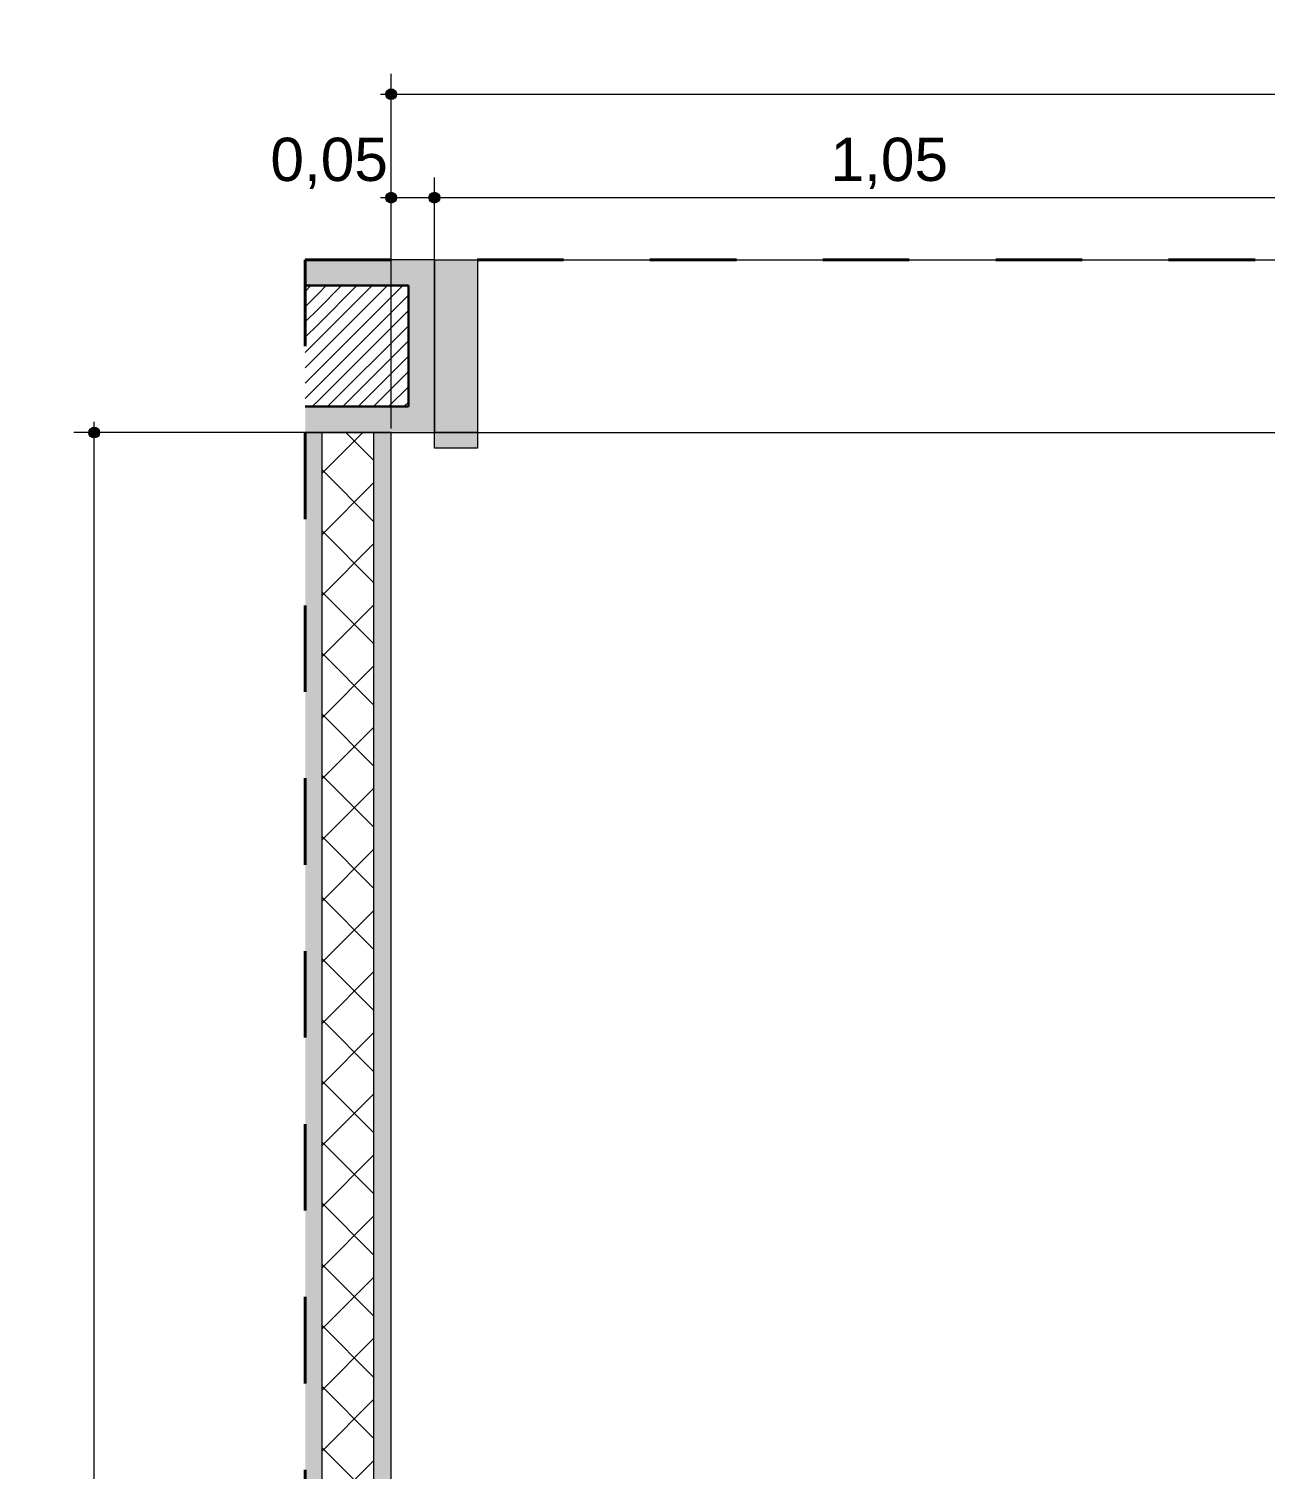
# Model space of a CAD drawing. Header units: metres. Extents: x -1.9 to 95.3, y -2.2 to 2.5.
# Drawn here: x -1.897 to -0.467, y 0.826 to 2.492 of the extents above; entities that cross this region are included whole.
import ezdxf

# ---------------------------------------------------------------- set-up
doc = ezdxf.new("R2010")
doc.units = ezdxf.units.M
doc.header["$MEASUREMENT"] = 0
doc.linetypes.add('Dashed', pattern=[0.035, 0.0225, -0.0125])
for name, color, linetype, lineweight in [('0_Caneta_No__1', 7, 'Continuous', 40), ('PAREDE CONSTRUIR_Caneta_No__241', 7, 'Continuous', 13), ('PAREDE CONSTRUIR_Caneta_No__255', 255, 'Continuous', 0), ('PAREDE CONSTRUIR_Caneta_No__3', 7, 'Continuous', 30), ('PAREDE CONSTRUIR_Caneta_No__83', 84, 'Continuous', 0), ('PAREDE CONSTRUIR_Caneta_No__91', 255, 'Continuous', 0), ('PAREDE CONSTRUIR_Caneta_No__98', 7, 'Continuous', 0)]:
    doc.layers.add(name, color=color, linetype=linetype, lineweight=lineweight)
doc.layers.add('0_Caneta_No__25', color=7, linetype='Continuous', lineweight=13, true_color=0x982312)
doc.layers.add('PAREDE CONSTRUIR_Caneta_No__97', color=7, linetype='Continuous', lineweight=13, true_color=0x6b6b6b)
doc.styles.add('GENERATED_STYLE_1', font='arial.ttf')
doc.dimstyles.new('GENERATED_STYLE__1', dxfattribs={"dimtxt": 0.05, "dimasz": 0.02375, "dimexe": 0.18, "dimexo": 0.267183, "dimgap": 0, "dimtad": 1, "dimtih": 1, "dimtoh": 1, "dimzin": 0, "dimdsep": 46, "dimtxsty": 'GENERATED_STYLE_1', "dimblk": 'ARROWHEAD_11', "dimblk1": 'ARROWHEAD_11', "dimblk2": 'ARROWHEAD_11', "dimcen": 0.09, "dimclrd": 256, "dimclre": 256, "dimclrt": 256, "dimadec": 0, "dimazin": 0, "dimtfac": 1, "dimtdec": 4, "dimtmove": 0, "dimatfit": 3, "dimfxl": 0, "dimtolj": 1, "dimtzin": 0, "dimarcsym": 0})
doc.dimstyles.new('GENERATED_STYLE__2', dxfattribs={"dimtxt": 0.05, "dimasz": 0.02375, "dimexe": 0.18, "dimexo": 0.267183, "dimgap": 0, "dimtad": 1, "dimzin": 0, "dimdsep": 46, "dimtxsty": 'GENERATED_STYLE_1', "dimblk": 'ARROWHEAD_11', "dimblk1": 'ARROWHEAD_11', "dimblk2": 'ARROWHEAD_11', "dimcen": 0.09, "dimclrd": 256, "dimclre": 256, "dimclrt": 256, "dimadec": 0, "dimazin": 0, "dimtfac": 1, "dimtdec": 4, "dimtmove": 0, "dimatfit": 3, "dimfxl": 0, "dimtolj": 1, "dimtzin": 0, "dimarcsym": 0})
pattern_1 = [(45, (0, 0), (-0.008838835, 0.008838835), [])]

# ---------------------------------------------------------------- blocks, each defined once
blk = doc.blocks.new('*D1')
at = {"layer": '0_Caneta_No__25', "linetype": 'Continuous', "lineweight": 13, "true_color": 0x982312}
for points in [[(-1.4839, 2.2968), (-1.4834, 2.2944), (-1.482, 2.2924), (-1.48, 2.291), (-1.4776, 2.2906), (-1.4752, 2.291), (-1.4732, 2.2924), (-1.4718, 2.2944), (-1.4714, 2.2968), (-1.4718, 2.2992), (-1.4732, 2.3012), (-1.4752, 2.3026), (-1.4776, 2.3031), (-1.48, 2.3026), (-1.482, 2.3012), (-1.4834, 2.2992)], [(-1.4339, 2.2968), (-1.4334, 2.2944), (-1.432, 2.2924), (-1.43, 2.291), (-1.4276, 2.2906), (-1.4252, 2.291), (-1.4232, 2.2924), (-1.4218, 2.2944), (-1.4214, 2.2968), (-1.4218, 2.2992), (-1.4232, 2.3012), (-1.4252, 2.3026), (-1.4276, 2.3031), (-1.43, 2.3026), (-1.432, 2.3012), (-1.4334, 2.2992)]]:
    blk.add_hatch(color=24, dxfattribs=at).paths.add_polyline_path(points)
at = {"layer": '0_Caneta_No__25', "color": 24, "linetype": 'Continuous', "lineweight": 13, "true_color": 0x982312}
for p, q in [((-1.4776, 2.3031), (-1.4776, 2.3203)), ((-1.4276, 2.3031), (-1.4276, 2.3203)), ((-1.4901, 2.2968), (-1.4839, 2.2968)), ((-1.4776, 2.0296), (-1.4776, 2.2906)), ((-1.4714, 2.2968), (-1.4339, 2.2968)), ((-1.4276, 2.0296), (-1.4276, 2.2906))]:
    blk.add_line(p, q, dxfattribs=at)
for centre in [(-1.4776, 2.2968), (-1.4276, 2.2968)]:
    blk.add_circle(centre, 0.00625, dxfattribs=at)
at = {"layer": '0_Caneta_No__25', "color": 24, "lineweight": 13, "true_color": 0x982312, "insert": (-1.6173, 2.3068), "char_height": 0.05, "attachment_point": 7, "style": 'GENERATED_STYLE_1'}
blk.add_mtext('\\A1;{\\pql;\\fArial|b0|i0|c0|p0;\\W1.000000;0,05}', dxfattribs=at)
blk = doc.blocks.new('ARROWHEAD_11')
at = {"color": 0, "linetype": 'Continuous', "lineweight": 0}
blk.add_line((0, 0), (-1, 0), dxfattribs=at)
at = {"color": 0, "linetype": 'Continuous', "lineweight": 0, "const_width": 0.25, "flags": 128}
blk.add_lwpolyline([(-0.125, 0, 1), (0.125, 0, 1)], format="xyb", close=True, dxfattribs=at)
blk = doc.blocks.new('*D3')
at = {"layer": '0_Caneta_No__25', "linetype": 'Continuous', "lineweight": 13, "true_color": 0x982312}
for points in [[(-1.4339, 2.2968), (-1.4334, 2.2944), (-1.432, 2.2924), (-1.43, 2.291), (-1.4276, 2.2906), (-1.4252, 2.291), (-1.4232, 2.2924), (-1.4218, 2.2944), (-1.4214, 2.2968), (-1.4218, 2.2992), (-1.4232, 2.3012), (-1.4252, 2.3026), (-1.4276, 2.3031), (-1.43, 2.3026), (-1.432, 2.3012), (-1.4334, 2.2992)], [(-0.3839, 2.2968), (-0.3834, 2.2944), (-0.382, 2.2924), (-0.38, 2.291), (-0.3776, 2.2906), (-0.3752, 2.291), (-0.3732, 2.2924), (-0.3718, 2.2944), (-0.3714, 2.2968), (-0.3718, 2.2992), (-0.3732, 2.3012), (-0.3752, 2.3026), (-0.3776, 2.3031), (-0.38, 2.3026), (-0.382, 2.3012), (-0.3834, 2.2992)]]:
    blk.add_hatch(color=24, dxfattribs=at).paths.add_polyline_path(points)
at = {"layer": '0_Caneta_No__25', "color": 24, "linetype": 'Continuous', "lineweight": 13, "true_color": 0x982312}
for p, q in [((-1.4276, 2.3031), (-1.4276, 2.3203)), ((-0.3776, 2.3031), (-0.3776, 2.3203)), ((-1.4276, 2.0296), (-1.4276, 2.2906)), ((-1.4214, 2.2968), (-0.3839, 2.2968)), ((-0.3776, 2.0296), (-0.3776, 2.2906))]:
    blk.add_line(p, q, dxfattribs=at)
for centre in [(-1.4276, 2.2968), (-0.3776, 2.2968)]:
    blk.add_circle(centre, 0.00625, dxfattribs=at)
at = {"layer": '0_Caneta_No__25', "color": 24, "lineweight": 13, "true_color": 0x982312, "insert": (-0.9693, 2.3068), "char_height": 0.05, "attachment_point": 7, "style": 'GENERATED_STYLE_1'}
blk.add_mtext('\\A1;{\\pql;\\fArial|b0|i0|c0|p0;\\W1.000000;1,05}', dxfattribs=at)
blk = doc.blocks.new('*D5')
at = {"layer": '0_Caneta_No__25', "linetype": 'Continuous', "lineweight": 13, "true_color": 0x982312}
for points in [[(-1.4839, 2.4165), (-1.4834, 2.4141), (-1.482, 2.4121), (-1.48, 2.4108), (-1.4776, 2.4103), (-1.4752, 2.4108), (-1.4732, 2.4121), (-1.4718, 2.4141), (-1.4714, 2.4165), (-1.4718, 2.4189), (-1.4732, 2.4209), (-1.4752, 2.4223), (-1.4776, 2.4228), (-1.48, 2.4223), (-1.482, 2.4209), (-1.4834, 2.4189)], [(1.6154, 2.4165), (1.6159, 2.4141), (1.6172, 2.4121), (1.6193, 2.4108), (1.6217, 2.4103), (1.6241, 2.4108), (1.6261, 2.4121), (1.6274, 2.4141), (1.6279, 2.4165), (1.6274, 2.4189), (1.6261, 2.4209), (1.6241, 2.4223), (1.6217, 2.4228), (1.6193, 2.4223), (1.6172, 2.4209), (1.6159, 2.4189)]]:
    blk.add_hatch(color=24, dxfattribs=at).paths.add_polyline_path(points)
at = {"layer": '0_Caneta_No__25', "color": 24, "linetype": 'Continuous', "lineweight": 13, "true_color": 0x982312}
for p, q in [((-1.4776, 2.4228), (-1.4776, 2.44)), ((1.6217, 2.4228), (1.6217, 2.44)), ((-1.4901, 2.4165), (-1.4839, 2.4165)), ((-1.4714, 2.4165), (1.6154, 2.4165)), ((1.6279, 2.4165), (1.6342, 2.4165)), ((-1.4776, 2.1493), (-1.4776, 2.4103)), ((1.6217, 2.1493), (1.6217, 2.4103))]:
    blk.add_line(p, q, dxfattribs=at)
for centre in [(-1.4776, 2.4165), (1.6217, 2.4165)]:
    blk.add_circle(centre, 0.00625, dxfattribs=at)
at = {"layer": '0_Caneta_No__25', "color": 24, "lineweight": 13, "true_color": 0x982312, "insert": (0.0053, 2.4265), "char_height": 0.05, "attachment_point": 7, "style": 'GENERATED_STYLE_1'}
blk.add_mtext('\\A1;{\\pql;\\fArial|b0|i0|c0|p0;\\W1.000000;3,10}', dxfattribs=at)
blk = doc.blocks.new('*D6')
at = {"layer": '0_Caneta_No__25', "linetype": 'Continuous', "lineweight": 13, "true_color": 0x982312}
for points in [[(-1.8274, 2.025), (-1.8269, 2.0226), (-1.8256, 2.0206), (-1.8235, 2.0192), (-1.8211, 2.0187), (-1.8188, 2.0192), (-1.8167, 2.0206), (-1.8154, 2.0226), (-1.8149, 2.025), (-1.8154, 2.0274), (-1.8167, 2.0294), (-1.8188, 2.0308), (-1.8211, 2.0312), (-1.8235, 2.0308), (-1.8256, 2.0294), (-1.8269, 2.0274)], [(-1.8274, -2.025), (-1.8269, -2.0274), (-1.8256, -2.0294), (-1.8235, -2.0308), (-1.8211, -2.0312), (-1.8188, -2.0308), (-1.8167, -2.0294), (-1.8154, -2.0274), (-1.8149, -2.025), (-1.8154, -2.0226), (-1.8167, -2.0206), (-1.8188, -2.0192), (-1.8211, -2.0187), (-1.8235, -2.0192), (-1.8256, -2.0206), (-1.8269, -2.0226)]]:
    blk.add_hatch(color=24, dxfattribs=at).paths.add_polyline_path(points)
at = {"layer": '0_Caneta_No__25', "color": 24, "linetype": 'Continuous', "lineweight": 13, "true_color": 0x982312}
for p, q in [((-1.8211, 2.0312), (-1.8211, 2.0375)), ((-1.8274, 2.025), (-1.8446, 2.025)), ((-1.8211, -2.0187), (-1.8211, 2.0187)), ((-1.554, 2.025), (-1.8149, 2.025)), ((-1.8274, -2.025), (-1.8446, -2.025)), ((-1.8211, -2.0375), (-1.8211, -2.0312)), ((-1.554, -2.025), (-1.8149, -2.025))]:
    blk.add_line(p, q, dxfattribs=at)
for centre in [(-1.8211, 2.025), (-1.8211, -2.025)]:
    blk.add_circle(centre, 0.00625, dxfattribs=at)
at = {"layer": '0_Caneta_No__25', "color": 24, "lineweight": 13, "true_color": 0x982312, "insert": (-1.8311, -0.0667), "char_height": 0.05, "attachment_point": 7, "rotation": 90, "style": 'GENERATED_STYLE_1'}
blk.add_mtext('\\A1;{\\pql;\\fArial|b0|i0|c0|p0;\\W1.000000;4,05}', dxfattribs=at)

msp = doc.modelspace()

# ---------------------------------------------------------------- hatches: boundary and pattern name
at = {"layer": 'PAREDE CONSTRUIR_Caneta_No__241', "linetype": 'Continuous', "lineweight": 13}
h = msp.add_hatch(dxfattribs=at)
h.set_pattern_fill('common_brick_0001', style=0, pattern_type=2)
h.set_pattern_definition(pattern_1)
h.paths.add_polyline_path([(-1.5617, 2.195), (-1.577, 2.195), (-1.577, 2.055), (-1.5617, 2.055)])
h = msp.add_hatch(dxfattribs=at)
h.set_pattern_fill('common_brick_0001', style=0, pattern_type=2)
h.set_pattern_definition(pattern_1)
h.paths.add_polyline_path([(-1.5617, 2.055), (-1.4576, 2.055), (-1.4576, 2.195), (-1.5617, 2.195)])
at = {"layer": 'PAREDE CONSTRUIR_Caneta_No__255', "linetype": 'Continuous', "lineweight": 0}
for points in [[(-1.5576, 2.025), (-1.577, 2.025), (-1.577, 0.3277), (-1.5576, 0.3277)], [(-1.4776, -2.025), (-1.4776, 2.025), (-1.4976, 2.025), (-1.4976, -2.025)]]:
    msp.add_hatch(color=255, dxfattribs=at).paths.add_polyline_path(points)
at = {"layer": 'PAREDE CONSTRUIR_Caneta_No__83', "linetype": 'Continuous', "lineweight": 0}
h = msp.add_hatch(dxfattribs=at)
h.set_pattern_fill('Placomur_0001', color=84, style=0, pattern_type=2)
h.set_pattern_definition([(45, (0, 0), (-0.0353553, 0.0353553), []), (135, (0, 0), (0.0353553, 0.0353553), [])])
h.paths.add_polyline_path([(-1.4976, 0.3077), (-1.4976, 2.025), (-1.5576, 2.025), (-1.5576, 0.3077)])
at = {"layer": 'PAREDE CONSTRUIR_Caneta_No__91', "linetype": 'Continuous', "lineweight": 0}
for points in [[(-1.577, 2.195), (-1.5617, 2.195), (-1.5617, 2.225), (-1.577, 2.225)], [(-1.5617, 2.225), (-1.5617, 2.195), (-1.4576, 2.195), (-1.4276, 2.225)], [(-1.4576, 2.055), (-1.4276, 2.055), (-1.4276, 2.225), (-1.4576, 2.195)], [(-1.3776, 2.225), (-1.4276, 2.225), (-1.4276, 2.025), (-1.3776, 2.025)], [(-1.5617, 2.055), (-1.577, 2.055), (-1.577, 2.025), (-1.5617, 2.025)], [(-1.4276, 2.055), (-1.5617, 2.055), (-1.5617, 2.025), (-1.4276, 2.025)], [(-1.3776, 2.007), (-1.3776, 2.025), (-1.4276, 2.025), (-1.4276, 2.007)]]:
    msp.add_hatch(color=255, dxfattribs=at).paths.add_polyline_path(points)

# ---------------------------------------------------------------- linework, layer by layer
at = {"layer": '0_Caneta_No__1', "color": 7, "linetype": 'Dashed', "lineweight": 40}
msp.add_lwpolyline([(-1.577, -2.225), (1.7217, -2.225), (1.7217, 2.225), (-1.577, 2.225)], close=True, dxfattribs=at)
at = {"layer": 'PAREDE CONSTRUIR_Caneta_No__241', "color": 7, "linetype": 'Continuous', "lineweight": 13}
for p, q in [((-1.4276, 2.225), (-1.4276, 2.195)), ((-1.4276, 2.225), (-1.4276, 2.195)), ((-1.4276, 2.225), (-1.4276, 2.195)), ((-1.4276, 2.225), (-1.4276, 2.195)), ((-1.4276, 2.225), (-1.4276, 2.195)), ((-1.4276, 2.225), (-1.4276, 2.195)), ((-1.4276, 2.195), (-1.4276, 2.055)), ((-1.4276, 2.195), (-1.4276, 2.055)), ((-1.4276, 2.195), (-1.4276, 2.055)), ((-1.4276, 2.195), (-1.4276, 2.055)), ((-1.4276, 2.195), (-1.4276, 2.055)), ((-1.4276, 2.195), (-1.4276, 2.055)), ((-1.4276, 2.055), (-1.4276, 2.025)), ((-1.4276, 2.055), (-1.4276, 2.025)), ((-1.4276, 2.055), (-1.4276, 2.025)), ((-1.5576, 0.3277), (-1.5576, 2.025)), ((-1.4976, 0.3077), (-1.4976, 2.025))]:
    msp.add_line(p, q, dxfattribs=at)
for points in [[(-1.5617, 2.225), (-1.577, 2.225)], [(-1.4276, 2.225), (-1.5617, 2.225)], [(-1.5576, 2.025), (-1.577, 2.025)], [(-1.577, 2.025), (-1.5617, 2.025)], [(-1.5617, 2.025), (-1.4276, 2.025)], [(-1.4976, 2.025), (-1.5576, 2.025)], [(-1.4776, 2.025), (-1.4976, 2.025)], [(-1.4776, -2.025), (-1.4776, 2.025)]]:
    msp.add_lwpolyline(points, dxfattribs=at)
at = {"layer": 'PAREDE CONSTRUIR_Caneta_No__3', "color": 7, "linetype": 'Continuous', "lineweight": 30}
for p, q in [((-1.5617, 2.195), (-1.577, 2.195)), ((-1.4576, 2.195), (-1.5617, 2.195)), ((-1.4576, 2.195), (-1.4576, 2.055)), ((-1.577, 2.055), (-1.5617, 2.055)), ((-1.5617, 2.055), (-1.4576, 2.055))]:
    msp.add_line(p, q, dxfattribs=at)
at = {"layer": 'PAREDE CONSTRUIR_Caneta_No__97', "color": 251, "linetype": 'Continuous', "lineweight": 13, "true_color": 0x6b6b6b}
for p, q in [((-1.4276, 2.225), (-0.3776, 2.225)), ((-1.4276, 2.025), (-0.3776, 2.025))]:
    msp.add_line(p, q, dxfattribs=at)
at = {"layer": 'PAREDE CONSTRUIR_Caneta_No__98', "color": 7, "linetype": 'Continuous', "lineweight": 0}
for p, q in [((-1.4276, 2.025), (-1.4276, 2.225)), ((-1.4276, 2.225), (-1.3776, 2.225)), ((-1.3776, 2.225), (-1.3776, 2.025)), ((-1.3776, 2.025), (-1.4276, 2.025)), ((-1.4276, 2.007), (-1.4276, 2.025)), ((-1.4276, 2.025), (-1.3776, 2.025)), ((-1.3776, 2.025), (-1.3776, 2.007)), ((-1.3776, 2.007), (-1.4276, 2.007))]:
    msp.add_line(p, q, dxfattribs=at)

# ---------------------------------------------------------------- dimensions: what is measured, and where the dimension line sits
at = {"color": 24, "linetype": 'Continuous', "lineweight": 13, "true_color": 0x982312}
for base, p1, p2, picture, middle in [((1.6217, 2.4165), (-1.4776, 1.9905), (1.6217, 2.2968), '*D5', (0.07, 2.4515)), ((-1.4276, 2.2968), (-1.4776, 2.025), (-1.4276, 2.195), '*D1', (-1.5526, 2.3318)), ((-0.3776, 2.2968), (-1.4276, 2.195), (-0.3776, 2.225), '*D3', (-0.9046, 2.3318))]:
    dim = msp.add_linear_dim(base=base, p1=p1, p2=p2, dimstyle='GENERATED_STYLE__1', dxfattribs=at)
    dim.commit()
    dim.dimension.update_dxf_attribs({"geometry": picture, "text_midpoint": middle, "dimtype": 160})
dim = msp.add_linear_dim(base=(-1.8211, 2.025), p1=(-1.4415, -2.025), p2=(-1.4415, 2.025), angle=90, dimstyle='GENERATED_STYLE__2', dxfattribs=at)
dim.commit()
dim.dimension.update_dxf_attribs({"geometry": '*D6', "text_midpoint": (-1.8561, -0.002), "dimtype": 160, "text_rotation": 90})

doc.saveas('drawing.dxf')
